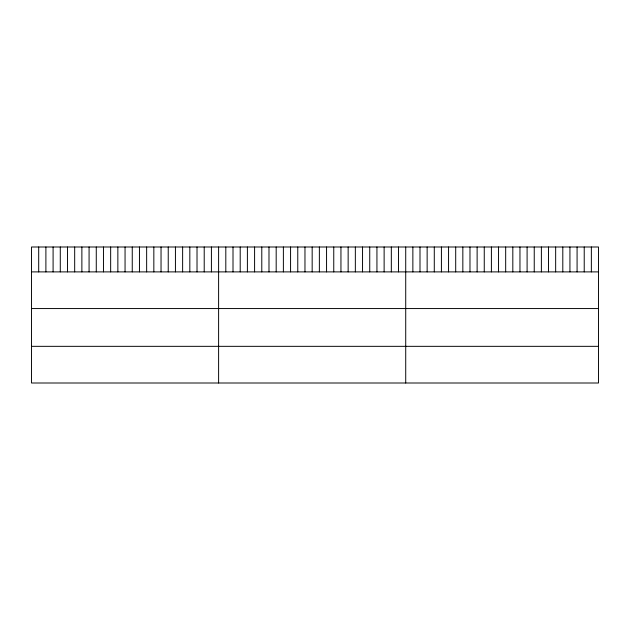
<?xml version="1.0" encoding="UTF-8"?>
<svg xmlns="http://www.w3.org/2000/svg" width="630" height="630" viewBox="0 0 630 630"><rect width="100%" height="100%" fill="white"/><g stroke="black" fill="none" stroke-linecap="round" stroke-linejoin="round"><path stroke-width="0.94" d="M598.5 271.892L598.5 383.001L31.5 383.001L31.5 246.999L598.5 246.999L598.5 271.892L31.5 271.892M31.5 308.558L598.5 308.558M31.5 346.335L598.5 346.335M591.357 246.999L591.357 271.892M584.223 246.999L584.223 271.892M577.08 246.999L577.08 271.892M569.937 246.999L569.937 271.892M562.803 246.999L562.803 271.892M555.66 246.999L555.66 271.892M548.517 246.999L548.517 271.892M541.383 246.999L541.383 271.892M534.24 246.999L534.24 271.892M527.097 246.999L527.097 271.892M519.963 246.999L519.963 271.892M512.82 246.999L512.82 271.892M505.677 246.999L505.677 271.892M498.543 246.999L498.543 271.892M491.4 246.999L491.4 271.892M484.257 246.999L484.257 271.892M477.123 246.999L477.123 271.892M469.98 246.999L469.98 271.892M462.837 246.999L462.837 271.892M455.703 246.999L455.703 271.892M448.56 246.999L448.56 271.892M441.417 246.999L441.417 271.892M434.283 246.999L434.283 271.892M427.14 246.999L427.14 271.892M419.997 246.999L419.997 271.892M412.863 246.999L412.863 271.892M405.72 246.999L405.72 383.001M398.522 246.999L398.522 271.892M391.325 246.999L391.325 271.892M384.127 246.999L384.127 271.892M376.937 246.999L376.937 271.892M369.739 246.999L369.739 271.892M362.541 246.999L362.541 271.892M355.344 246.999L355.344 271.892M348.146 246.999L348.146 271.892M340.948 246.999L340.948 271.892M333.758 246.999L333.758 271.892M326.56 246.999L326.56 271.892M319.363 246.999L319.363 271.892M312.165 246.999L312.165 271.892M304.967 246.999L304.967 271.892M297.769 246.999L297.769 271.892M290.572 246.999L290.572 271.892M283.382 246.999L283.382 271.892M276.184 246.999L276.184 271.892M268.986 246.999L268.986 271.892M261.789 246.999L261.789 271.892M254.591 246.999L254.591 271.892M247.393 246.999L247.393 271.892M240.203 246.999L240.203 271.892M233.005 246.999L233.005 271.892M225.808 246.999L225.808 271.892M218.61 246.999L218.61 383.001M211.412 246.999L211.412 271.892M204.214 246.999L204.214 271.892M197.017 246.999L197.017 271.892M189.827 246.999L189.827 271.892M182.629 246.999L182.629 271.892M175.431 246.999L175.431 271.892M168.234 246.999L168.234 271.892M161.036 246.999L161.036 271.892M153.838 246.999L153.838 271.892M146.648 246.999L146.648 271.892M139.451 246.999L139.451 271.892M132.253 246.999L132.253 271.892M125.055 246.999L125.055 271.892M117.857 246.999L117.857 271.892M110.66 246.999L110.66 271.892M103.462 246.999L103.462 271.892M96.272 246.999L96.272 271.892M89.074 246.999L89.074 271.892M81.876 246.999L81.876 271.892M74.679 246.999L74.679 271.892M67.481 246.999L67.481 271.892M60.283 246.999L60.283 271.892M53.093 246.999L53.093 271.892M45.895 246.999L45.895 271.892M38.698 246.999L38.698 271.892"/></g></svg>
